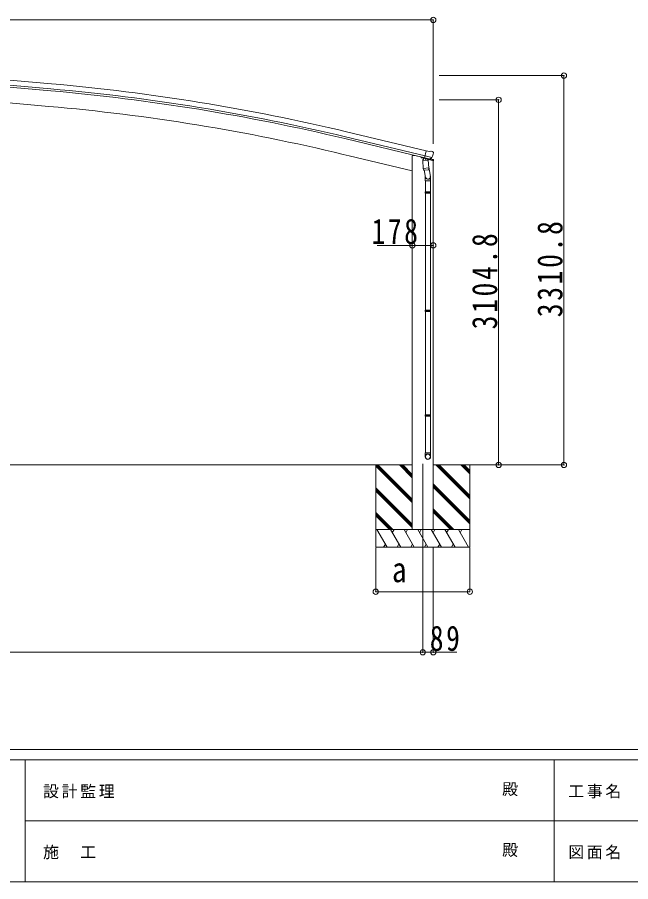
# Model space of a CAD drawing. Units: millimetres at full size. Extents: x -12578 to 12718, y -8779 to 8681.
# Drawn here: x -5171 to 47, y -8779 to -1429 of the extents above; entities that cross this region are included whole.
import ezdxf
from ezdxf.enums import TextEntityAlignment as Align

# ---------------------------------------------------------------- set-up
doc = ezdxf.new("R2010")
doc.units = ezdxf.units.MM
doc.header["$LTSCALE"] = 45
doc.header["$PDMODE"] = 32
doc.header["$PDSIZE"] = 45
for name, color, linetype, lineweight in [('0-0_0', 7, 'Continuous', 9), ('0-1_本体', 4, 'Continuous', 9), ('0-2_部品', 7, 'Continuous', 9), ('0-8_PARTS2', 2, 'Continuous', 9), ('0-A_寸法', 6, 'Continuous', 9), ('F-0_240', 7, 'Continuous', 9)]:
    doc.layers.add(name, color=color, linetype=linetype, lineweight=lineweight)
doc.styles.add('ＭＳ ゴシック', font='')
doc.styles.get('ＭＳ ゴシック').set_extended_font_data('MS Gothic')

msp = doc.modelspace()

# ---------------------------------------------------------------- linework, layer by layer
at = {"layer": '0-0_0'}
for p, q in [((-9432.92, -5235.24), (-1810.92, -5235.24)), ((-2121.92, -5235.23), (-2121.92, -5935.23)), ((-1810.92, -5555.74), (-2121.92, -5244.75)), ((-1810.92, -5541.6), (-2117.28, -5235.24)), ((-1810.92, -5527.46), (-2103.14, -5235.24)), ((-1810.92, -5343.61), (-1919.3, -5235.23)), ((-1810.92, -5329.47), (-1905.16, -5235.23)), ((-1810.92, -5315.33), (-1891.01, -5235.23)), ((-1632.92, -5235.23), (-941.28, -5235.23)), ((-1321.92, -5524.24), (-1610.93, -5235.23)), ((-1321.92, -5510.1), (-1596.79, -5235.23)), ((-1321.92, -5495.96), (-1582.65, -5235.23)), ((-1321.92, -5312.11), (-1398.8, -5235.23)), ((-1321.92, -5297.97), (-1384.66, -5235.23)), ((-1370.5, -5235.24), (-1370.51, -5235.23)), ((-1321.92, -5283.83), (-1370.5, -5235.25)), ((-1321.92, -5235.23), (-1321.92, -5935.23)), ((-1810.92, -5739.59), (-2121.92, -5428.59)), ((-1321.92, -5708.09), (-1632.92, -5397.09)), ((-1321.92, -5722.23), (-1632.92, -5411.24)), ((-1321.92, -5736.38), (-1632.92, -5425.38)), ((-1810.92, -5753.73), (-2121.92, -5442.74)), ((-1810.92, -5767.88), (-2121.92, -5456.88)), ((-1977.41, -5785.23), (-2121.92, -5640.72)), ((-1991.55, -5785.23), (-2121.92, -5654.87)), ((-1456.91, -5785.23), (-1632.92, -5609.23)), ((-1471.05, -5785.23), (-1632.92, -5623.37)), ((-1485.19, -5785.23), (-1632.92, -5637.51)), ((-2005.69, -5785.23), (-2121.92, -5669.01)), ((-2121.92, -5785.23), (-1321.92, -5785.23)), ((-2025.03, -5935.23), (-2111.63, -5785.23)), ((-1909.56, -5935.23), (-1996.16, -5785.23)), ((-1966.16, -5785.23), (-1981.16, -5811.21)), ((-1794.09, -5935.23), (-1880.69, -5785.23)), ((-1865.69, -5811.21), (-1850.69, -5785.23)), ((-1678.62, -5935.23), (-1765.22, -5785.23)), ((-1750.22, -5811.21), (-1735.22, -5785.23)), ((-1563.15, -5935.23), (-1649.75, -5785.23)), ((-1634.75, -5811.22), (-1619.75, -5785.23)), ((-1447.68, -5935.23), (-1534.28, -5785.23)), ((-1519.28, -5811.22), (-1504.28, -5785.23)), ((-1332.21, -5935.23), (-1418.81, -5785.23)), ((-1403.81, -5811.21), (-1388.81, -5785.23)), ((-1321.92, -5935.23), (-2121.92, -5935.23)), ((-2040.03, -5909.25), (-2055.02, -5935.23)), ((-1924.56, -5909.25), (-1939.55, -5935.23)), ((-1809.09, -5909.25), (-1824.08, -5935.23)), ((-1693.62, -5909.25), (-1708.61, -5935.23)), ((-1578.15, -5909.25), (-1593.15, -5935.23)), ((-1462.67, -5909.25), (-1477.67, -5935.23))]:
    msp.add_line(p, q, dxfattribs=at)
at = {"layer": '0-1_本体'}
for p, q in [((-4884.15, -2037.33), (-5578.52, -1976.79)), ((-4880.4, -1994.32), (-5574.75, -1933.79)), ((-4885.61, -2054.1), (-5579.98, -1993.56)), ((-5551.55, -2129.45), (-4903.61, -2186.16)), ((-2370.48, -2402.31), (-1692.31, -2564.9)), ((-2384.47, -2460.65), (-1706.32, -2623.24)), ((-2380.55, -2444.29), (-1702.39, -2606.88)), ((-2348.89, -2606.02), (-2398.26, -2594.16)), ((-2348.88, -2606.04), (-2398.25, -2594.18)), ((-1810.92, -2735.17), (-2348.89, -2606.02)), ((-1810.92, -2735.19), (-2348.88, -2606.04)), ((-1810.9, -2605.23), (-1810.9, -5785.23)), ((-1632.9, -2642.18), (-1632.9, -5785.23))]:
    msp.add_line(p, q, dxfattribs=at)
msp.add_lwpolyline([(-1810.82, -2605.23), (-1786.82, -2605.23), (-1632.9, -2642.18)], dxfattribs=at)
for centre, radius, start, end in [((-6400, -19267.41), 17279.81, 76.56261, 84.9722), ((-6400, -19267.41), 17296.63, 76.56261, 84.9722), ((-6400, -19267.41), 17339.81, 76.56246, 84.97235), ((-6396.26, -19247.03), 17126.06, 76.5, 84.99997), ((-6396.25, -19247.05), 17126.06, 76.5, 84.99997)]:
    msp.add_arc(centre, radius, start, end, dxfattribs=at)
at = {"layer": '0-2_部品'}
for p, q in [((-1665.91, -2569.19), (-1691.85, -2562.97)), ((-1665.91, -2569.19), (-1652.65, -2566.49)), ((-1638.17, -2569.68), (-1651.36, -2566.52)), ((-1635.08, -2571.93), (-1631.22, -2578.23)), ((-1734.28, -2616.54), (-1734.28, -2619.76)), ((-1711.55, -2629.16), (-1730.44, -2624.62)), ((-1721.99, -2646.37), (-1676.3, -2643.17)), ((-1707.57, -2624.6), (-1720.88, -2639.92)), ((-1720.88, -2639.92), (-1720.44, -2646.26)), ((-1706.63, -2624.53), (-1707.57, -2624.6)), ((-1703.54, -2627.01), (-1705.07, -2626.64)), ((-1666.84, -2635.82), (-1703.54, -2627.01)), ((-1644.91, -2620.81), (-1702.42, -2607.01)), ((-1697.59, -2628.83), (-1696.57, -2643.44)), ((-1669.38, -2637.83), (-1695.2, -2644.26)), ((-1678.07, -2639.99), (-1677.84, -2643.28)), ((-1676.3, -2643.17), (-1671.63, -2710.01)), ((-1629.72, -2648.8), (-1672.43, -2638.55)), ((-1664.47, -2636.29), (-1671.99, -2634.49)), ((-1668.68, -2636.05), (-1668.63, -2636.79)), ((-1665.31, -2636.18), (-1666.84, -2635.82)), ((-1661.76, -2635.72), (-1645.39, -2621.23)), ((-1658.33, -2632.68), (-1632.02, -2639)), ((-1630.86, -2580.51), (-1631.13, -2581.66)), ((-1629.72, -2641.91), (-1629.72, -2648.8)), ((-1717.31, -2713.21), (-1721.99, -2646.37)), ((-1717.31, -2713.21), (-1671.63, -2710.01)), ((-1717.3, -2713.2), (-1716.41, -2725.9)), ((-1673.36, -2685.24), (-1657.44, -2781.41)), ((-1670.77, -2722.48), (-1671.64, -2710.01)), ((-1672.61, -2724.61), (-1714.31, -2727.53)), ((-1708.88, -2727.15), (-1698.15, -2790.74)), ((-1701.29, -2783.92), (-1701.29, -2818.58)), ((-1671.16, -2723.83), (-1671.16, -2723.83)), ((-1655.29, -2818.58), (-1655.29, -2784.22)), ((-1701.29, -2818.58), (-1655.29, -2818.58)), ((-1699.29, -2818.58), (-1699.29, -2912.58)), ((-1657.29, -2818.58), (-1657.29, -2912.58)), ((-1701.29, -2914.58), (-1700.29, -2912.58)), ((-1701.29, -2914.58), (-1655.29, -2914.58)), ((-1701.29, -2914.58), (-1701.29, -2922.58)), ((-1701.29, -2922.58), (-1655.29, -2922.58)), ((-1701.29, -2922.58), (-1700.29, -2924.58)), ((-1700.29, -2912.58), (-1656.29, -2912.58)), ((-1700.29, -2924.58), (-1656.29, -2924.58)), ((-1699.29, -2924.58), (-1699.29, -3918.76)), ((-1657.29, -2924.58), (-1657.29, -3918.76)), ((-1655.29, -2914.58), (-1656.29, -2912.58)), ((-1701.29, -3920.76), (-1700.29, -3918.76)), ((-1701.29, -3920.76), (-1655.29, -3920.76)), ((-1701.29, -3920.76), (-1701.29, -3928.76)), ((-1701.29, -3928.76), (-1655.29, -3928.76)), ((-1701.29, -3928.76), (-1700.29, -3930.76)), ((-1700.29, -3918.76), (-1656.29, -3918.76)), ((-1700.29, -3930.76), (-1656.29, -3930.76)), ((-1699.29, -3930.76), (-1699.29, -4808.95)), ((-1657.29, -3930.76), (-1657.29, -4808.95)), ((-1655.29, -3920.76), (-1656.29, -3918.76)), ((-1701.29, -4810.95), (-1700.29, -4808.95)), ((-1701.29, -4810.95), (-1655.29, -4810.95)), ((-1701.29, -4810.95), (-1701.29, -4818.95)), ((-1701.29, -4818.95), (-1655.29, -4818.95)), ((-1701.29, -4818.95), (-1700.29, -4820.95)), ((-1700.29, -4808.95), (-1656.29, -4808.95)), ((-1700.29, -4820.95), (-1656.29, -4820.95)), ((-1699.29, -4820.95), (-1699.29, -5130.95)), ((-1657.29, -4820.95), (-1657.29, -5130.95)), ((-1655.29, -4810.95), (-1656.29, -4808.95)), ((-1701.29, -5165.09), (-1701.29, -5130.95)), ((-1701.29, -5130.95), (-1655.29, -5130.95)), ((-1655.29, -5165.09), (-1655.29, -5130.95))]:
    msp.add_line(p, q, dxfattribs=at)
for points in [[(-1697.27, -2628.42), (-1707, -2626.08), (-1691.85, -2562.97)], [(-1697.27, -2628.42), (-1697.04, -2628.57), (-1672.27, -2634.51), (-1671.99, -2634.49)], [(-1644.64, -2620.24), (-1645.23, -2621.08), (-1645.39, -2621.23)], [(-1655.29, -2914.58), (-1655.29, -2922.58), (-1656.29, -2924.58)], [(-1655.29, -3920.76), (-1655.29, -3928.76), (-1656.29, -3930.76)], [(-1655.29, -4810.95), (-1655.29, -4818.95), (-1656.29, -4820.95)]]:
    msp.add_lwpolyline(points, dxfattribs=at)
for centre, radius, start, end in [((-1652.06, -2569.43), 3, 76.5, 101.5), ((-1639.34, -2574.54), 5, 31.5, 76.5), ((-1729.28, -2619.76), 5, 180, 256.5), ((-1704.96, -2626.15), 0.5, 221.23754, 256.5), ((-1698.19, -2628.91), 0.604, 7.79405, 79.40158), ((-1695.55, -2643.29), 1.03, 188.03431, 289.96103), ((-1669.62, -2636.86), 1, 284, 4), ((-1668.18, -2636.01), 0.5, 76.5, 184), ((-1665.19, -2635.7), 0.5, 256.5, 291.76246), ((-1827.94, -2534.41), 202.4, 334.90875, 346.5), ((-1632.72, -2641.91), 3, 0, 76.5), ((-1714.45, -2725.54), 2, 190.53157, 274), ((-1672.75, -2722.62), 2, 274, 322.59038), ((-1672.71, -2722.65), 1.95, 322.52234, 4.95983), ((-1685.29, -2784.22), 30, 0, 2.54858)]:
    msp.add_arc(centre, radius, start, end, dxfattribs=at)
for centre, major_axis, ratio, start_param, end_param in [((-1663.78, -2633.37), (0.73, -2.92), 0.997631, 5.8041905, 5.8929484), ((-1663.81, -2633.24), (-2.63, 3.16), 0.650902, 2.1145521, 2.1873627), ((-1663.75, -2633.47), (0.73, -2.92), 0.997631, 5.965759, 6.7621801), ((-1633.78, -2579.79), (1.57, -2.57), 0.99628, 0.7835347, 1.5707963), ((-1678.29, -2783.92), (-23, 0), 0.996195, 6.0000678, 10.0103449), ((-1678.29, -2783.92), (-21, 0), 0.996195, 0.3319459, 3.3482706), ((-1678.29, -5163.35), (23, 0), 0.996195, 6.2831853, 9.424778), ((-1678.29, -5165.09), (23, 0), 0.996195, 6.2831853, 9.424778), ((-1678.29, -5165.09), (0, -23.43), 0.981806, 4.712389, 7.8539816)]:
    msp.add_ellipse(centre, major_axis=major_axis, ratio=ratio, start_param=start_param, end_param=end_param, dxfattribs=at)
msp.add_ellipse((-1678.29, -5165.09), major_axis=(-21, 0), ratio=0.996195, dxfattribs=at)
at = {"layer": '0-8_PARTS2'}
msp.add_line((-1721.9, -5226.02), (-1721.9, -6076.27), dxfattribs=at)
at = {"layer": '0-A_寸法'}
for p, q in [((-1632.9, -1451.34), (-9610.93, -1451.34)), ((-1632.9, -1451.34), (-1632.9, -2506.16)), ((-521.7, -1924.45), (-1581.15, -1924.45)), ((-521.7, -5235.23), (-521.7, -1924.45)), ((-1076.72, -2130.45), (-1581.15, -2130.45)), ((-1076.72, -5235.23), (-1076.72, -2130.45)), ((-1810.9, -3368.46), (-2110.9, -3368.46)), ((-1810.9, -3368.46), (-1632.9, -3368.46)), ((-1076.72, -5235.23), (-1581.05, -5235.23)), ((-521.7, -5235.23), (-1076.72, -5235.23)), ((-2122, -6313.12), (-2122, -5938.72)), ((-1721.9, -6828.11), (-1721.9, -5938.72)), ((-1632.9, -6828.11), (-1632.9, -5938.72)), ((-1322, -6313.12), (-1322, -5938.72)), ((-1322, -6313.12), (-2122, -6313.12)), ((-9521.93, -6828.11), (-1721.9, -6828.11)), ((-1721.9, -6828.11), (-1632.9, -6828.11)), ((-1632.9, -6828.11), (-1432.9, -6828.11))]:
    msp.add_line(p, q, dxfattribs=at)
for p in [(-1632.9, -1451.34), (-521.7, -1924.45), (-1076.72, -2130.45), (-1810.9, -3368.46), (-1632.9, -3368.46), (-1076.72, -5235.23), (-521.7, -5235.23), (-2122, -6313.12), (-1322, -6313.12), (-1721.9, -6828.11), (-1632.9, -6828.11)]:
    msp.add_point(p, dxfattribs=at)
at = {"layer": 'F-0_240', "color": 5}
for p, q in [((-12578.18, -7653.98), (12081.82, -7653.98)), ((-12578.18, -7743.98), (8081.68, -7743.98)), ((-5103.32, -7743.98), (-5103.32, -8778.98)), ((-603.32, -7743.98), (-603.32, -8778.98)), ((-5103.32, -8261.48), (4121.68, -8261.48)), ((-12578.18, -8778.98), (12081.82, -8778.98))]:
    msp.add_line(p, q, dxfattribs=at)

# ---------------------------------------------------------------- texts
at = {"layer": '0-A_寸法', "color": 7, "style": 'ＭＳ ゴシック', "width": 0.85}
msp.add_text('a', height=214.4, dxfattribs=at).set_placement((-1983.88, -6296.32), align=Align.BOTTOM_LEFT)
at = {"layer": '0-A_寸法', "color": 7, "char_height": 214.4, "attachment_point": 7, "style": 'ＭＳ ゴシック'}
for s, insert in [('\\T1.19;\\W0.8;178', (-2157.78, -3359.46)), ('\\T1.19;\\W0.8;89', (-1662.28, -6819.11))]:
    msp.add_mtext(s, dxfattribs=dict(at, insert=insert))
at = {"layer": '0-A_寸法', "color": 7, "char_height": 214.4, "attachment_point": 7, "rotation": 90, "style": 'ＭＳ ゴシック'}
for s, insert in [('\\T1.2;\\W0.8;3310.8', (-530.7, -3979.22)), ('\\T1.2;\\W0.8;3104.8', (-1085.72, -4082.22))]:
    msp.add_mtext(s, dxfattribs=dict(at, insert=insert))
at = {"layer": 'F-0_240', "style": 'ＭＳ ゴシック'}
for p in [(-1046.89, -8070.23), (-1046.89, -8587.74)]:
    msp.add_text('殿', height=98.97, dxfattribs=at).set_placement(p, align=Align.BOTTOM_LEFT)
at = {"layer": 'F-0_240', "char_height": 98.97, "attachment_point": 7, "style": 'ＭＳ ゴシック'}
for s, insert in [('\\T1.17;設計監理', (-4951.33, -8070.23)), ('\\T1.17;工事名', (-484.66, -8070.23)), ('\\T1.17;施\u3000工', (-4951.33, -8587.74)), ('\\T1.17;図面名', (-484.66, -8587.74))]:
    msp.add_mtext(s, dxfattribs=dict(at, insert=insert))

doc.saveas('drawing.dxf')
